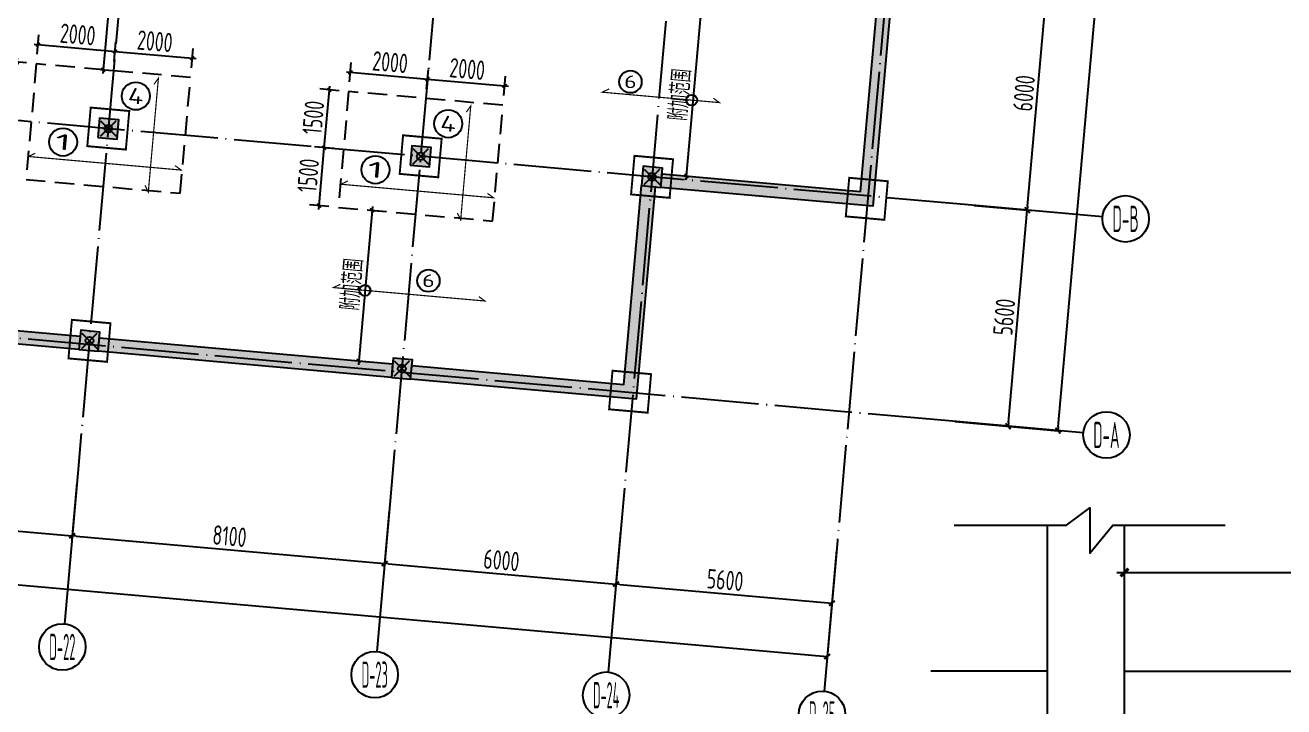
# Model space of a CAD drawing. Extents: x -57409 to 252654, y -8259 to 229119.
# Drawn here: x 193468 to 225978, y 14640 to 32234 of the extents above; entities that cross this region are included whole.
import ezdxf
from ezdxf.enums import TextEntityAlignment as Align

# ---------------------------------------------------------------- set-up
doc = ezdxf.new("R2010")
doc.units = 0
doc.header["$LTSCALE"] = 100
doc.header["$PDMODE"] = 35
doc.header["$PDSIZE"] = 200
doc.linetypes.add('DASHED', pattern=[0.75, 0.5, -0.25])
doc.linetypes.add('DOTE', pattern=[2.42, 2, -0.2, 0.02, -0.2])
doc.layers.get('0').update_dxf_attribs({"linetype": 'CONTINUOUS'})
doc.layers.get('Defpoints').update_dxf_attribs({"linetype": 'CONTINUOUS'})
for name, color, linetype in [('B-TEXT', 3, 'CONTINUOUS'), ('codim', 7, 'CONTINUOUS'), ('COLU', 7, 'CONTINUOUS'), ('CT', 2, 'CONTINUOUS'), ('dbdy底板大样', 7, 'CONTINUOUS'), ('dbl底板梁说明', 7, 'CONTINUOUS'), ('dote', 253, 'DOTE'), ('h填实-柱墙', 254, 'CONTINUOUS'), ('WALL', 3, 'CONTINUOUS'), ('Z-AXIS', 3, 'CONTINUOUS'), ('Z-TEXT', 2, 'CONTINUOUS'), ('z柱下板带1', 60, 'CONTINUOUS'), ('板底钢筋', 24, 'CONTINUOUS')]:
    doc.layers.add(name, color=color, linetype=linetype)
doc.layers.add('重心计算', color=7, linetype='CONTINUOUS', plot=False)
doc.styles.add('_TCH_AXIS', font='tssdeng.shx', dxfattribs={"width": 0.7, "bigfont": 'tssdchn.shx'})
doc.styles.add('COMPLEX', font='tssdeng.shx', dxfattribs={"width": 0.7, "bigfont": 'tssdchn.shx'})
doc.styles.add('Jgcad-DIM', font='tssdeng.shx', dxfattribs={"width": 0.7, "bigfont": 'tssdchn.shx'})
doc.styles.add('TSSD_Dimension', font='tssdeng.shx', dxfattribs={"width": 0.7})
doc.dimstyles.new('TSSD_100_100', dxfattribs={"dimtxt": 300, "dimasz": 100, "dimexe": 100, "dimexo": 250, "dimgap": 100, "dimtad": 1, "dimdec": 0, "dimzin": 0, "dimdsep": 46, "dimtxsty": 'Jgcad-DIM', "dimblk": 'ARCHTICK', "dimblk1": 'ARCHTICK', "dimblk2": 'ARCHTICK', "dimsah": 1, "dimcen": 0, "dimdle": 100, "dimclre": 7, "dimclrt": 7, "dimadec": 3, "dimazin": 0, "dimtfac": 1, "dimtdec": 0, "dimtix": 1, "dimtmove": 2, "dimatfit": 3, "dimfxl": 1, "dimtolj": 1, "dimtzin": 0, "dimarcsym": 0})
doc.dimstyles.new('TSSD_100_100$0', dxfattribs={"dimtxt": 300, "dimasz": 100, "dimexe": 100, "dimexo": 250, "dimgap": 100, "dimtad": 1, "dimdec": 0, "dimzin": 0, "dimdsep": 46, "dimtxsty": 'TSSD_Dimension', "dimblk": '_tsdbk', "dimblk1": '_tsdbk', "dimblk2": '_tsdbk', "dimsah": 1, "dimcen": 0, "dimdle": 100, "dimclrt": 7, "dimadec": 0, "dimazin": 0, "dimtfac": 1, "dimtdec": 0, "dimtix": 1, "dimtmove": 2, "dimatfit": 3, "dimldrblk": '_tsdbk', "dimfxl": 1, "dimtolj": 1, "dimtzin": 0, "dimarcsym": 0})

# ---------------------------------------------------------------- blocks, each defined once
blk = doc.blocks.new('_tsdbk')
blk.add_line((-1, 0), (0, 0))
at = {"const_width": 0.5}
blk.add_lwpolyline([(-0.7, -0.7), (0.7, 0.7)], dxfattribs=at)
blk = doc.blocks.new('*D12')
at = {"layer": 'Defpoints', "color": 0}
for p in [(222375, 79998), (225287, 79740), (217234, 22026)]:
    blk.add_point(p, dxfattribs=at)
at = {"layer": 'Z-AXIS', "color": 0, "lineweight": -2}
for p, q in [((222624, 79976), (225387, 79731)), ((220154, 21867), (225278, 79640)), ((217483, 22004), (220245, 21759))]:
    blk.add_line(p, q, dxfattribs=at)
at = {"layer": 'Z-AXIS', "color": 0, "lineweight": -2, "xscale": 100, "yscale": 100, "zscale": 100}
for p, rotation in [((225287, 79740), 84.93164578912575), ((220145, 21768), 264.9316457891258)]:
    blk.add_blockref('_tsdbk', p, dxfattribs=dict(at, rotation=rotation))
at = {"layer": 'Z-AXIS', "color": 7, "insert": (222368, 50785), "char_height": 500, "attachment_point": 5, "rotation": 84.9316, "style": 'TSSD_Dimension'}
blk.add_mtext('\\A1;58200', dxfattribs=at)
blk = doc.blocks.new('*D14')
at = {"layer": 'Defpoints', "color": 0}
for p in [(48949, 33607), (214449, 18928), (214184, 15937)]:
    blk.add_point(p, dxfattribs=at)
at = {"layer": 'Z-AXIS', "color": 0, "lineweight": -2}
for p, q in [((48927, 33358), (48675, 30516)), ((48783, 30606), (214084, 15946)), ((214427, 18679), (214175, 15837))]:
    blk.add_line(p, q, dxfattribs=at)
at = {"layer": 'Z-AXIS', "color": 0, "lineweight": -2, "xscale": 100, "yscale": 100, "zscale": 100}
for p, rotation in [((48684, 30615), 174.9316457825303), ((214184, 15937), 354.9316457825303)]:
    blk.add_blockref('_tsdbk', p, dxfattribs=dict(at, rotation=rotation))
at = {"layer": 'Z-AXIS', "color": 7, "insert": (131465, 23625), "char_height": 500, "attachment_point": 5, "rotation": 354.9316, "style": 'TSSD_Dimension'}
blk.add_mtext('\\A1;166150', dxfattribs=at)
blk = doc.blocks.new('*D36')
at = {"layer": 'Defpoints', "color": 0}
for p in [(202895, 19953), (208871, 19423), (208728, 17809)]:
    blk.add_point(p, dxfattribs=at)
at = {"layer": 'Z-AXIS', "color": 0, "lineweight": -2}
for p, q in [((202872, 19704), (202743, 18239)), ((208849, 19174), (208719, 17709)), ((202851, 18330), (208628, 17817))]:
    blk.add_line(p, q, dxfattribs=at)
at = {"layer": 'Z-AXIS', "color": 0, "lineweight": -2, "xscale": 100, "yscale": 100, "zscale": 100}
for p, rotation in [((202751, 18339), 174.9316457825303), ((208728, 17809), 354.9316457825303)]:
    blk.add_blockref('_tsdbk', p, dxfattribs=dict(at, rotation=rotation))
at = {"layer": 'Z-AXIS', "color": 7, "insert": (205771, 18422), "char_height": 500, "attachment_point": 5, "rotation": 354.9316, "style": 'TSSD_Dimension'}
blk.add_mtext('\\A1;6000', dxfattribs=at)
blk = doc.blocks.new('*D37')
at = {"layer": 'Defpoints', "color": 0}
for p in [(186758, 21384), (194826, 20669), (194683, 19054)]:
    blk.add_point(p, dxfattribs=at)
at = {"layer": 'Z-AXIS', "color": 0, "lineweight": -2}
for p, q in [((186736, 21135), (186606, 19670)), ((194804, 20420), (194674, 18955)), ((186714, 19761), (194583, 19063))]:
    blk.add_line(p, q, dxfattribs=at)
at = {"layer": 'Z-AXIS', "color": 0, "lineweight": -2, "xscale": 100, "yscale": 100, "zscale": 100}
for p, rotation in [((186615, 19770), 174.9316457825303), ((194683, 19054), 354.9316457825303)]:
    blk.add_blockref('_tsdbk', p, dxfattribs=dict(at, rotation=rotation))
at = {"layer": 'Z-AXIS', "color": 7, "insert": (190680, 19761), "char_height": 500, "attachment_point": 5, "rotation": 354.9316, "style": 'TSSD_Dimension'}
blk.add_mtext('\\A1;8100', dxfattribs=at)
blk = doc.blocks.new('*D38')
at = {"layer": 'Defpoints', "color": 0}
for p in [(194826, 20669), (202895, 19953), (202751, 18339)]:
    blk.add_point(p, dxfattribs=at)
at = {"layer": 'Z-AXIS', "color": 0, "lineweight": -2}
for p, q in [((194804, 20420), (194674, 18955)), ((202872, 19704), (202743, 18239)), ((194783, 19045), (202652, 18348))]:
    blk.add_line(p, q, dxfattribs=at)
at = {"layer": 'Z-AXIS', "color": 0, "lineweight": -2, "xscale": 100, "yscale": 100, "zscale": 100}
for p, rotation in [((194683, 19054), 174.9316457825303), ((202751, 18339), 354.9316457825303)]:
    blk.add_blockref('_tsdbk', p, dxfattribs=dict(at, rotation=rotation))
at = {"layer": 'Z-AXIS', "color": 7, "insert": (198748, 19045), "char_height": 500, "attachment_point": 5, "rotation": 354.9316, "style": 'TSSD_Dimension'}
blk.add_mtext('\\A1;8100', dxfattribs=at)
blk = doc.blocks.new('_AXISO')
blk.add_circle((0, 0), 0.5)
at = {"layer": 'B-TEXT', "style": 'COMPLEX', "width": 1.450893}
blk.add_attdef('A', text='', height=0.56, dxfattribs=at).set_placement((0.249375, -0.28), (0.749375, -0.28), align=Align.FIT)
blk = doc.blocks.new('*D39')
at = {"layer": 'Defpoints', "color": 0}
for p in [(217728, 27604), (219352, 27460), (217234, 22026)]:
    blk.add_point(p, dxfattribs=at)
at = {"layer": 'Z-AXIS', "color": 0, "lineweight": -2}
for p, q in [((217978, 27582), (219451, 27451)), ((218866, 21982), (219343, 27360)), ((217483, 22004), (218956, 21873))]:
    blk.add_line(p, q, dxfattribs=at)
at = {"layer": 'Z-AXIS', "color": 0, "lineweight": -2, "xscale": 100, "yscale": 100, "zscale": 100}
for p, rotation in [((219352, 27460), 84.93164578912575), ((218857, 21882), 264.9316457891258)]:
    blk.add_blockref('_tsdbk', p, dxfattribs=dict(at, rotation=rotation))
at = {"layer": 'Z-AXIS', "color": 7, "insert": (218756, 24702), "char_height": 500, "attachment_point": 5, "rotation": 84.9316, "style": 'TSSD_Dimension'}
blk.add_mtext('\\A1;5600', dxfattribs=at)
blk = doc.blocks.new('*D40')
at = {"layer": 'Defpoints', "color": 0}
for p in [(208871, 19423), (214449, 18928), (214306, 17314)]:
    blk.add_point(p, dxfattribs=at)
at = {"layer": 'Z-AXIS', "color": 0, "lineweight": -2}
for p, q in [((208849, 19174), (208719, 17709)), ((214427, 18679), (214297, 17214)), ((208828, 17800), (214206, 17323))]:
    blk.add_line(p, q, dxfattribs=at)
at = {"layer": 'Z-AXIS', "color": 0, "lineweight": -2, "xscale": 100, "yscale": 100, "zscale": 100}
for p, rotation in [((208728, 17809), 174.9316457825303), ((214306, 17314), 354.9316457825303)]:
    blk.add_blockref('_tsdbk', p, dxfattribs=dict(at, rotation=rotation))
at = {"layer": 'Z-AXIS', "color": 7, "insert": (211548, 17910), "char_height": 500, "attachment_point": 5, "rotation": 354.9316, "style": 'TSSD_Dimension'}
blk.add_mtext('\\A1;5600', dxfattribs=at)
blk = doc.blocks.new('*D41')
at = {"layer": 'Defpoints', "color": 0}
for p in [(218259, 33581), (219882, 33437), (217728, 27604)]:
    blk.add_point(p, dxfattribs=at)
at = {"layer": 'Z-AXIS', "color": 0, "lineweight": -2}
for p, q in [((218508, 33558), (219981, 33428)), ((219360, 27560), (219873, 33337)), ((217978, 27582), (219451, 27451))]:
    blk.add_line(p, q, dxfattribs=at)
at = {"layer": 'Z-AXIS', "color": 0, "lineweight": -2, "xscale": 100, "yscale": 100, "zscale": 100}
for p, rotation in [((219882, 33437), 84.93164578912575), ((219352, 27460), 264.9316457891258)]:
    blk.add_blockref('_tsdbk', p, dxfattribs=dict(at, rotation=rotation))
at = {"layer": 'Z-AXIS', "color": 7, "insert": (219268, 30479), "char_height": 500, "attachment_point": 5, "rotation": 84.9316, "style": 'TSSD_Dimension'}
blk.add_mtext('\\A1;6000', dxfattribs=at)
blk = doc.blocks.new('_ArchTick')
at = {"color": 0, "linetype": 'ByBlock', "const_width": 0.4}
blk.add_lwpolyline([(-0.5, -0.5), (0.5, 0.5)], dxfattribs=at)
blk = doc.blocks.new('*D1561')
at = {"layer": 'codim', "color": 7, "lineweight": -2}
for p, q in [((201442, 29048), (200944, 29093)), ((201310, 27554), (200812, 27598))]:
    blk.add_line(p, q, dxfattribs=at)
at = {"layer": 'codim', "color": 0, "lineweight": -2}
blk.add_line((201052, 27477), (201202, 29170), dxfattribs=at)
at = {"layer": 'Defpoints', "color": 0}
for p in [(201193, 29071), (201691, 29026), (201559, 27532)]:
    blk.add_point(p, dxfattribs=at)
at = {"layer": 'codim', "color": 0, "lineweight": -2, "xscale": 100, "yscale": 100, "zscale": 100}
for p, rotation in [((201193, 29071), 84.93164578921419), ((201061, 27576), 264.9316457892142)]:
    blk.add_blockref('_ArchTick', p, dxfattribs=dict(at, rotation=rotation))
at = {"layer": 'codim', "color": 1, "insert": (200779, 28354), "char_height": 500, "attachment_point": 5, "rotation": 84.9316, "style": 'Jgcad-DIM'}
blk.add_mtext('\\A1;1500', dxfattribs=at)
blk = doc.blocks.new('*D1562')
at = {"layer": 'codim', "color": 7, "lineweight": -2}
for p, q in [((201575, 30543), (201077, 30587)), ((201442, 29048), (200944, 29093))]:
    blk.add_line(p, q, dxfattribs=at)
at = {"layer": 'codim', "color": 0, "lineweight": -2}
blk.add_line((201185, 28971), (201335, 30664), dxfattribs=at)
at = {"layer": 'Defpoints', "color": 0}
for p in [(201326, 30565), (201824, 30520), (201691, 29026)]:
    blk.add_point(p, dxfattribs=at)
at = {"layer": 'codim', "color": 0, "lineweight": -2, "xscale": 100, "yscale": 100, "zscale": 100}
for p, rotation in [((201326, 30565), 84.93164578921419), ((201193, 29071), 264.9316457892142)]:
    blk.add_blockref('_ArchTick', p, dxfattribs=dict(at, rotation=rotation))
at = {"layer": 'codim', "color": 1, "insert": (200911, 29849), "char_height": 500, "attachment_point": 5, "rotation": 84.9316, "style": 'Jgcad-DIM'}
blk.add_mtext('\\A1;1500', dxfattribs=at)
blk = doc.blocks.new('*D1563')
at = {"layer": 'codim', "color": 7, "lineweight": -2}
for p, q in [((201846, 30770), (201890, 31268)), ((203838, 30593), (203882, 31091))]:
    blk.add_line(p, q, dxfattribs=at)
at = {"layer": 'codim', "color": 0, "lineweight": -2}
blk.add_line((201769, 31027), (203960, 30833), dxfattribs=at)
at = {"layer": 'Defpoints', "color": 0}
for p in [(203860, 30842), (201824, 30520), (203816, 30344)]:
    blk.add_point(p, dxfattribs=at)
at = {"layer": 'codim', "color": 0, "lineweight": -2, "xscale": 100, "yscale": 100, "zscale": 100}
for p, rotation in [((201868, 31019), 174.9316457875884), ((203860, 30842), 354.9316457875884)]:
    blk.add_blockref('_ArchTick', p, dxfattribs=dict(at, rotation=rotation))
at = {"layer": 'codim', "color": 1, "insert": (202895, 31279), "char_height": 500, "attachment_point": 5, "rotation": 354.9316, "style": 'Jgcad-DIM'}
blk.add_mtext('\\A1;2000', dxfattribs=at)
blk = doc.blocks.new('*D1564')
at = {"layer": 'codim', "color": 7, "lineweight": -2}
for p, q in [((203838, 30593), (203882, 31091)), ((205830, 30416), (205875, 30914))]:
    blk.add_line(p, q, dxfattribs=at)
at = {"layer": 'codim', "color": 0, "lineweight": -2}
blk.add_line((203761, 30851), (205952, 30656), dxfattribs=at)
at = {"layer": 'Defpoints', "color": 0}
for p in [(205852, 30665), (203816, 30344), (205808, 30167)]:
    blk.add_point(p, dxfattribs=at)
at = {"layer": 'codim', "color": 0, "lineweight": -2, "xscale": 100, "yscale": 100, "zscale": 100}
for p, rotation in [((203860, 30842), 174.9316457875884), ((205852, 30665), 354.9316457875884)]:
    blk.add_blockref('_ArchTick', p, dxfattribs=dict(at, rotation=rotation))
at = {"layer": 'codim', "color": 1, "insert": (204887, 31102), "char_height": 500, "attachment_point": 5, "rotation": 354.9316, "style": 'Jgcad-DIM'}
blk.add_mtext('\\A1;2000', dxfattribs=at)
blk = doc.blocks.new('*D1565')
at = {"layer": 'codim', "color": 7, "lineweight": -2}
for p, q in [((193374, 29764), (192876, 29808)), ((193242, 28270), (192744, 28314))]:
    blk.add_line(p, q, dxfattribs=at)
at = {"layer": 'codim', "color": 0, "lineweight": -2}
blk.add_line((192984, 28192), (193134, 29886), dxfattribs=at)
at = {"layer": 'Defpoints', "color": 0}
for p in [(193125, 29786), (193623, 29742), (193491, 28248)]:
    blk.add_point(p, dxfattribs=at)
at = {"layer": 'codim', "color": 0, "lineweight": -2, "xscale": 100, "yscale": 100, "zscale": 100}
for p, rotation in [((193125, 29786), 84.93164578921422), ((192993, 28292), 264.9316457892142)]:
    blk.add_blockref('_ArchTick', p, dxfattribs=dict(at, rotation=rotation))
at = {"layer": 'codim', "color": 1, "insert": (192710, 29070), "char_height": 500, "attachment_point": 5, "rotation": 84.9316, "style": 'Jgcad-DIM'}
blk.add_mtext('\\A1;1500', dxfattribs=at)
blk = doc.blocks.new('*D1566')
at = {"layer": 'codim', "color": 7, "lineweight": -2}
for p, q in [((193507, 31258), (193009, 31302)), ((193374, 29764), (192876, 29808))]:
    blk.add_line(p, q, dxfattribs=at)
at = {"layer": 'codim', "color": 0, "lineweight": -2}
blk.add_line((193116, 29686), (193266, 31380), dxfattribs=at)
at = {"layer": 'Defpoints', "color": 0}
for p in [(193258, 31280), (193756, 31236), (193623, 29742)]:
    blk.add_point(p, dxfattribs=at)
at = {"layer": 'codim', "color": 0, "lineweight": -2, "xscale": 100, "yscale": 100, "zscale": 100}
for p, rotation in [((193258, 31280), 84.93164578921422), ((193125, 29786), 264.9316457892142)]:
    blk.add_blockref('_ArchTick', p, dxfattribs=dict(at, rotation=rotation))
at = {"layer": 'codim', "color": 1, "insert": (192843, 30564), "char_height": 500, "attachment_point": 5, "rotation": 84.9316, "style": 'Jgcad-DIM'}
blk.add_mtext('\\A1;1500', dxfattribs=at)
blk = doc.blocks.new('*D1567')
at = {"layer": 'codim', "color": 7, "lineweight": -2}
for p, q in [((193778, 31485), (193822, 31983)), ((195770, 31308), (195814, 31806))]:
    blk.add_line(p, q, dxfattribs=at)
at = {"layer": 'codim', "color": 0, "lineweight": -2}
blk.add_line((193700, 31743), (195892, 31549), dxfattribs=at)
at = {"layer": 'Defpoints', "color": 0}
for p in [(195792, 31557), (193756, 31236), (195748, 31059)]:
    blk.add_point(p, dxfattribs=at)
at = {"layer": 'codim', "color": 0, "lineweight": -2, "xscale": 100, "yscale": 100, "zscale": 100}
for p, rotation in [((193800, 31734), 174.9316457875891), ((195792, 31557), 354.9316457875891)]:
    blk.add_blockref('_ArchTick', p, dxfattribs=dict(at, rotation=rotation))
at = {"layer": 'codim', "color": 1, "insert": (194827, 31994), "char_height": 500, "attachment_point": 5, "rotation": 354.9316, "style": 'Jgcad-DIM'}
blk.add_mtext('\\A1;2000', dxfattribs=at)
blk = doc.blocks.new('*D1568')
at = {"layer": 'codim', "color": 0, "lineweight": -2}
blk.add_line((195692, 31566), (197884, 31372), dxfattribs=at)
at = {"layer": 'codim', "color": 7, "lineweight": -2}
for p, q in [((195770, 31308), (195814, 31806)), ((197762, 31132), (197806, 31630))]:
    blk.add_line(p, q, dxfattribs=at)
at = {"layer": 'Defpoints', "color": 0}
for p in [(197784, 31381), (195748, 31059), (197740, 30883)]:
    blk.add_point(p, dxfattribs=at)
at = {"layer": 'codim', "color": 0, "lineweight": -2, "xscale": 100, "yscale": 100, "zscale": 100}
for p, rotation in [((195792, 31557), 174.9316457875891), ((197784, 31381), 354.9316457875891)]:
    blk.add_blockref('_ArchTick', p, dxfattribs=dict(at, rotation=rotation))
at = {"layer": 'codim', "color": 1, "insert": (196819, 31818), "char_height": 500, "attachment_point": 5, "rotation": 354.9316, "style": 'Jgcad-DIM'}
blk.add_mtext('\\A1;2000', dxfattribs=at)
blk = doc.blocks.new('*D2880')
at = {"layer": 'codim', "color": 0, "lineweight": -2}
blk.add_line((202438, 27554), (202074, 23471), dxfattribs=at)
at = {"layer": 'codim', "color": 7, "lineweight": -2}
for p, q in [((202367, 27460), (202678, 27433)), ((202023, 23576), (202331, 23548))]:
    blk.add_line(p, q, dxfattribs=at)
at = {"layer": 'Defpoints', "color": 0}
for p in [(202118, 27483), (201774, 23598), (202082, 23570)]:
    blk.add_point(p, dxfattribs=at)
at = {"layer": 'codim', "color": 0, "lineweight": -2, "xscale": 100, "yscale": 100, "zscale": 100}
for p, rotation in [((202429, 27455), 84.9), ((202082, 23570), 264.9)]:
    blk.add_blockref('_ArchTick', p, dxfattribs=dict(at, rotation=rotation))
at = {"layer": 'codim', "color": 1, "insert": (201907, 25544), "char_height": 500, "attachment_point": 5, "rotation": 84.9, "style": 'Jgcad-DIM'}
blk.add_mtext('\\A1;\\A1;\\A1;\\A1;附加范围', dxfattribs=at)
blk = doc.blocks.new('*D2881')
at = {"layer": 'codim', "color": 0, "lineweight": -2}
blk.add_line((210922, 32575), (210536, 28242), dxfattribs=at)
at = {"layer": 'codim', "color": 7, "lineweight": -2}
for p, q in [((210852, 32481), (211162, 32453)), ((210485, 28347), (210794, 28319))]:
    blk.add_line(p, q, dxfattribs=at)
at = {"layer": 'Defpoints', "color": 0}
for p in [(210603, 32503), (210236, 28369), (210545, 28342)]:
    blk.add_point(p, dxfattribs=at)
at = {"layer": 'codim', "color": 0, "lineweight": -2, "xscale": 100, "yscale": 100, "zscale": 100}
for p, rotation in [((210913, 32475), 84.89999999998034), ((210545, 28342), 264.8999999999803)]:
    blk.add_blockref('_ArchTick', p, dxfattribs=dict(at, rotation=rotation))
at = {"layer": 'codim', "color": 1, "insert": (210380, 30440), "char_height": 500, "attachment_point": 5, "rotation": 84.9, "style": 'Jgcad-DIM'}
blk.add_mtext('\\A1;\\A1;\\A1;\\A1;附加范围', dxfattribs=at)
blk = doc.blocks.new('*D2882')
at = {"layer": 'codim', "color": 0, "lineweight": -2}
blk.add_line((195757, 34171), (195473, 30983), dxfattribs=at)
at = {"layer": 'codim', "color": 7, "lineweight": -2}
for p, q in [((195687, 34077), (195998, 34049)), ((195422, 31088), (195731, 31061))]:
    blk.add_line(p, q, dxfattribs=at)
at = {"layer": 'Defpoints', "color": 0}
for p in [(195438, 34099), (195173, 31111), (195482, 31083)]:
    blk.add_point(p, dxfattribs=at)
at = {"layer": 'codim', "color": 0, "lineweight": -2, "xscale": 100, "yscale": 100, "zscale": 100}
for p, rotation in [((195748, 34071), 84.89999999998034), ((195482, 31083), 264.8999999999803)]:
    blk.add_blockref('_ArchTick', p, dxfattribs=dict(at, rotation=rotation))
at = {"layer": 'codim', "color": 1, "insert": (195265, 33282), "char_height": 500, "attachment_point": 5, "rotation": 84.9, "style": 'Jgcad-DIM'}
blk.add_mtext('\\A1;\\A1;\\A1;\\A1;附加范围', dxfattribs=at)
blk = doc.blocks.new('*D3194')
at = {"layer": 'dbdy底板大样', "color": 7, "lineweight": -2}
for p, q in [((2441, 5399), (2441, 6521)), ((11783, 5399), (11783, 6521))]:
    blk.add_line(p, q, dxfattribs=at)
at = {"layer": 'dbdy底板大样', "color": 0, "lineweight": -2}
blk.add_line((2341, 6421), (11883, 6421), dxfattribs=at)
at = {"layer": 'Defpoints', "color": 0}
for p in [(11783, 6421), (2441, 5149), (11783, 5149)]:
    blk.add_point(p, dxfattribs=at)
at = {"layer": 'dbdy底板大样', "color": 0, "lineweight": -2, "xscale": 100, "yscale": 100, "zscale": 100, "rotation": 180}
blk.add_blockref('_ArchTick', (2441, 6421), dxfattribs=at)
at = {"layer": 'dbdy底板大样', "color": 0, "lineweight": -2, "xscale": 100, "yscale": 100, "zscale": 100}
blk.add_blockref('_ArchTick', (11783, 6421), dxfattribs=at)
at = {"layer": 'dbdy底板大样', "color": 7, "insert": (7112, 6696), "char_height": 350, "attachment_point": 5, "style": 'Jgcad-DIM'}
blk.add_mtext('\\A1;详见平面', dxfattribs=at)
blk = doc.blocks.new('wjm12989032152112')
at = {"layer": 'dbdy底板大样'}
for p, q in [((1440.6, 7030.4), (1440.6, -1500)), ((2440.6, 0), (2440.6, 7030.4)), ((1440.6, 5149), (-59.4, 5149)), ((2440.6, 5149), (11782.8, 5149))]:
    blk.add_line(p, q, dxfattribs=at)
blk.add_lwpolyline([(241, 7030.4), (1691, 7030.4), (1991, 7254.2), (1991, 6668.5), (2291, 7030.4), (3741, 7030.4)], dxfattribs=at)
dim = blk.add_linear_dim(base=(11782.8, 6420.7), p1=(2440.6, 5149), p2=(11782.8, 5149), text='详见平面', dimstyle='TSSD_100_100', override={"dimtxt": 350, "dimlfac": 0.2, "dimblk1": 'ARCHTICK', "dimblk2": 'ARCHTICK', "dimsah": 1}, dxfattribs=at)
dim.commit()
dim.dimension.update_dxf_attribs({"geometry": '*D3194', "text_midpoint": (7111.7, 6695.7)})

msp = doc.modelspace()

# ---------------------------------------------------------------- hatches: boundary and pattern name
at = {"layer": 'h填实-柱墙'}
for points in [[(209887.1, 28048.5), (209918, 28397.1), (215047.9, 27942.1), (215524.9, 33321), (215873.6, 33290.1), (215365.6, 27562.6)], [(195344.2, 29338.3), (195842.2, 29294.1), (195886.4, 29792.2), (195388.4, 29836.4)], [(203412.5, 28622.7), (203910.6, 28578.5), (203954.7, 29076.6), (203456.7, 29120.8)], [(209389.1, 28092.7), (209887.1, 28048.5), (209931.3, 28546.5), (209433.2, 28590.7)], [(209389.1, 28092.7), (209737.7, 28061.7), (209251.8, 22583.2), (203424.7, 23100.1), (203455.6, 23448.7), (208934.1, 22962.8)], [(187318.9, 24879.9), (194889.2, 24208.4), (194858.3, 23859.8), (187288, 24531.2)], [(194858.3, 23859.8), (195356.3, 23815.6), (195400.5, 24313.7), (194902.5, 24357.9)], [(195387.3, 24164.3), (202957.5, 23492.9), (202926.6, 23144.2), (195356.3, 23815.6)], [(202926.6, 23144.2), (203424.7, 23100.1), (203468.8, 23598.1), (202970.8, 23642.3)]]:
    msp.add_hatch(color=256, dxfattribs=at).paths.add_polyline_path(points)

# ---------------------------------------------------------------- linework, layer by layer
at = {"layer": 'codim'}
for centre in [(210685.7, 30299.1), (202244.3, 25389.3)]:
    msp.add_circle(centre, 140.1, dxfattribs=at)
at = {"layer": 'COLU'}
for points in [[(195344.2, 29338.3), (195842.2, 29294.1), (195886.4, 29792.2), (195388.4, 29836.4)], [(203412.5, 28622.7), (203910.6, 28578.5), (203954.7, 29076.6), (203456.7, 29120.8)], [(209389.1, 28092.7), (209887.1, 28048.5), (209931.3, 28546.5), (209433.2, 28590.7)], [(194858.3, 23859.8), (195356.3, 23815.6), (195400.5, 24313.7), (194902.5, 24357.9)], [(202926.6, 23144.2), (203424.7, 23100.1), (203468.8, 23598.1), (202970.8, 23642.3)]]:
    msp.add_lwpolyline(points, close=True, dxfattribs=at)
at = {"layer": 'CT', "const_width": 50}
for points in [[(195073.1, 29111.4), (196069.2, 29023), (196157.5, 30019.1), (195161.4, 30107.5)], [(203141.4, 28395.8), (204137.5, 28307.4), (204225.8, 29303.5), (203229.7, 29391.9)], [(209117.9, 27865.7), (210114, 27777.4), (210202.4, 28773.5), (209206.3, 28861.8)], [(214664.5, 27298.5), (215660.6, 27210.1), (215749, 28206.2), (214752.9, 28294.6)], [(194587.2, 23632.9), (195583.3, 23544.5), (195671.6, 24540.6), (194675.5, 24629)], [(208550.7, 22319.1), (209546.8, 22230.8), (209635.2, 23226.9), (208639.1, 23315.2)]]:
    msp.add_lwpolyline(points, close=True, dxfattribs=at)
at = {"layer": 'dote', "ltscale": 10}
for p, q in [((200262.2, 81959.6), (194826.2, 20668.7)), ((206859.6, 64659.1), (202894.6, 19953.1)), ((212367.9, 58849.7), (208871.1, 19423.1)), ((217446.9, 52727.1), (214449.2, 18928.3)), ((217728.5, 27604), (44456.4, 42971.7)), ((217233.8, 22025.9), (51531.5, 36722.2))]:
    msp.add_line(p, q, dxfattribs=at)
at = {"layer": 'WALL'}
for points in [[(209887.1, 28048.5), (209918, 28397.1), (215047.9, 27942.1), (215524.9, 33321), (215873.6, 33290.1), (215365.6, 27562.6)], [(209389.1, 28092.7), (209737.7, 28061.7), (209251.8, 22583.2), (203424.7, 23100.1), (203455.6, 23448.7), (208934.1, 22962.8)], [(187318.9, 24879.9), (194889.2, 24208.4), (194858.3, 23859.8), (187288, 24531.2)], [(195387.3, 24164.3), (202957.5, 23492.9), (202926.6, 23144.2), (195356.3, 23815.6)]]:
    msp.add_lwpolyline(points, close=True, dxfattribs=at)
at = {"layer": 'Z-AXIS'}
for p, q in [((221293.9, 27287.8), (217728.5, 27604)), ((220799.2, 21709.7), (217233.8, 22025.9)), ((194826.2, 20668.7), (194481.6, 16783.1)), ((202894.6, 19953.1), (202550, 16067.5)), ((208871.1, 19423.1), (208526.5, 15537.4)), ((214449.2, 18928.3), (214104.6, 15042.7))]:
    msp.add_line(p, q, dxfattribs=at)
at = {"layer": 'z柱下板带1', "linetype": 'DASHED', "ltscale": 10}
for points in [[(193490.6, 28247.8), (197475, 27894.4), (197740, 30882.7), (193755.6, 31236.1)], [(201558.9, 27532.2), (205543.3, 27178.8), (205808.3, 30167.1), (201824, 30520.5)]]:
    msp.add_lwpolyline(points, close=True, dxfattribs=at)
at = {"layer": '板底钢筋', "const_width": 30}
for points in [[(196563.9, 28100.3), (196648.8, 27925.4), (196909.4, 30863.8), (196795.1, 30706.6)], [(208550.2, 30588.9), (208375.3, 30504), (211398.7, 30235.9), (211241.5, 30350.2)], [(204632.3, 27384.7), (204717.1, 27209.8), (204977.7, 30148.2), (204863.4, 29991)], [(193731.7, 28928.8), (193556.8, 28843.9), (197496.8, 28494.5), (197339.6, 28608.8)], [(201800, 28213.2), (201625.2, 28128.3), (205565.1, 27778.9), (205408, 27893.2)], [(201609.1, 25546.1), (201434.2, 25461.2), (205343, 25114.5), (205185.8, 25228.8)]]:
    msp.add_lwpolyline(points, dxfattribs=at)
at = {"layer": '重心计算', "color": 5}
for p in [(195615.3, 29565.2), (195615.3, 29565.2), (203683.6, 28849.7), (203683.6, 28849.7), (209660.2, 28319.6), (209660.2, 28319.6), (195129.4, 24086.7), (195129.4, 24086.7), (203197.7, 23371.2), (203197.7, 23371.2)]:
    msp.add_point(p, dxfattribs=at)

# ---------------------------------------------------------------- block references
at = {"layer": 'dbl底板梁说明', "xscale": 2, "yscale": 2, "zscale": 2}
msp.add_blockref('wjm12989032152112', (216981.6, 5264.6), dxfattribs=at)
at = {"layer": 'Z-AXIS'}
ref = msp.add_blockref('_AXISO', (221891.5, 27234.8), dxfattribs=dict(at, xscale=1199.999999999998, yscale=1200, zscale=1200, rotation=359.9996457873818))
ref.add_attrib('A', 'D-B', dxfattribs={"color": 7, "height": 678.82, "rotation": 359.99965, "style": '_TCH_AXIS', "width": 0.42623}).set_placement((221552.1, 26895.4), (222231, 26895.4), align=Align.FIT)
ref = msp.add_blockref('_AXISO', (221396.8, 21656.7), dxfattribs=dict(at, xscale=1199.999999999998, yscale=1200, zscale=1200, rotation=359.9996457873818))
ref.add_attrib('A', 'D-A', dxfattribs={"color": 7, "height": 678.82, "rotation": 359.99965, "style": '_TCH_AXIS', "width": 0.412698}).set_placement((221057.4, 21317.3), (221736.2, 21317.3), align=Align.FIT)
ref = msp.add_blockref('_AXISO', (194428.6, 16185.4), dxfattribs=dict(at, xscale=1199.999999999998, yscale=1200, zscale=1200, rotation=359.9996457873818))
ref.add_attrib('A', 'D-22', dxfattribs={"color": 7, "height": 678.82, "rotation": 359.99965, "style": '_TCH_AXIS', "width": 0.320988}).set_placement((194089.2, 15846), (194768, 15846), align=Align.FIT)
ref = msp.add_blockref('_AXISO', (202497, 15469.8), dxfattribs=dict(at, xscale=1199.999999999998, yscale=1200, zscale=1200, rotation=359.9996457873818))
ref.add_attrib('A', 'D-23', dxfattribs={"color": 7, "height": 678.82, "rotation": 359.99965, "style": '_TCH_AXIS', "width": 0.320988}).set_placement((202157.5, 15130.4), (202836.4, 15130.4), align=Align.FIT)
ref = msp.add_blockref('_AXISO', (208473.5, 14939.8), dxfattribs=dict(at, xscale=1199.999999999998, yscale=1200, zscale=1200, rotation=359.9996457873818))
ref.add_attrib('A', 'D-24', dxfattribs={"color": 7, "height": 678.82, "rotation": 359.99965, "style": '_TCH_AXIS', "width": 0.317073}).set_placement((208134.1, 14600.4), (208812.9, 14600.4), align=Align.FIT)
ref = msp.add_blockref('_AXISO', (214051.6, 14445.1), dxfattribs=dict(at, xscale=1199.999999999998, yscale=1200, zscale=1200, rotation=359.9996457873818))
ref.add_attrib('A', 'D-25', dxfattribs={"color": 7, "height": 678.82, "rotation": 359.99965, "style": '_TCH_AXIS', "width": 0.320988}).set_placement((213712.2, 14105.6), (214391, 14105.6), align=Align.FIT)
at = {"layer": 'Z-TEXT'}
ref = msp.add_blockref('_AXISO', (209101.6, 30773.5), dxfattribs=dict(at, xscale=576.0000000000059, yscale=576, zscale=576, rotation=359.9996457873814))
ref.add_attrib('A', '6', dxfattribs={"layer": 'Z-AXIS', "color": 7, "height": 325.8, "rotation": 359.99965, "style": '_TCH_AXIS', "width": 2}).set_placement((208938.7, 30610.6), (209264.5, 30610.6), align=Align.FIT)
ref = msp.add_blockref('_AXISO', (196326.9, 30405.5), dxfattribs=dict(at, xscale=720.0000000000084, yscale=720, zscale=720, rotation=354.9312915747626))
ref.add_attrib('A', '4', dxfattribs={"layer": 'Z-AXIS', "color": 7, "height": 407.3, "rotation": 354.93129, "style": '_TCH_AXIS', "width": 1.733333}).set_placement((196106, 30220.6), (196511.7, 30184.6), align=Align.FIT)
ref = msp.add_blockref('_AXISO', (204395.2, 29689.9), dxfattribs=dict(at, xscale=720.0000000000084, yscale=720, zscale=720, rotation=354.9312915747626))
ref.add_attrib('A', '4', dxfattribs={"layer": 'Z-AXIS', "color": 7, "height": 407.3, "rotation": 354.93129, "style": '_TCH_AXIS', "width": 1.733333}).set_placement((204174.3, 29505), (204580, 29469), align=Align.FIT)
ref = msp.add_blockref('_AXISO', (194447.5, 29217), dxfattribs=dict(at, xscale=720.0000000000084, yscale=720, zscale=720, rotation=354.9312915747626))
ref.add_attrib('A', '1', dxfattribs={"layer": 'Z-AXIS', "color": 7, "height": 407.3, "rotation": 354.93129, "style": '_TCH_AXIS', "width": 2.888889}).set_placement((194226.7, 29032.2), (194632.4, 28996.2), align=Align.FIT)
ref = msp.add_blockref('_AXISO', (202515.9, 28501.5), dxfattribs=dict(at, xscale=720.0000000000084, yscale=720, zscale=720, rotation=354.9312915747626))
ref.add_attrib('A', '1', dxfattribs={"layer": 'Z-AXIS', "color": 7, "height": 407.3, "rotation": 354.93129, "style": '_TCH_AXIS', "width": 2.888889}).set_placement((202295, 28316.6), (202700.7, 28280.6), align=Align.FIT)
ref = msp.add_blockref('_AXISO', (203884.8, 25638.1), dxfattribs=dict(at, xscale=576.0000000000059, yscale=576, zscale=576, rotation=359.9996457873814))
ref.add_attrib('A', '6', dxfattribs={"layer": 'Z-AXIS', "color": 7, "height": 325.8, "rotation": 359.99965, "style": '_TCH_AXIS', "width": 2}).set_placement((203721.9, 25475.2), (204047.8, 25475.2), align=Align.FIT)

# ---------------------------------------------------------------- dimensions: what is measured, and where the dimension line sits
at = {"layer": 'codim'}
dim = msp.add_linear_dim(base=(195481.8, 31083), p1=(195437.7, 34098.8), p2=(195173.1, 31110.6), angle=84.9, text='\\A1;\\A1;\\A1;附加范围', dimstyle='TSSD_100_100$0', override={"dimtxt": 500, "dimexe": 250, "dimtxsty": 'Jgcad-DIM', "dimblk": 'ArchTick', "dimblk1": 'ArchTick', "dimblk2": 'ArchTick', "dimclre": 7, "dimclrt": 1, "dimadec": 3}, dxfattribs=at)
dim.commit()
dim.dimension.update_dxf_attribs({"geometry": '*D2882', "text_midpoint": (195264.9, 33281.9), "dimtype": 160})
for base, p1, p2, picture, middle in [((210544.5, 28341.6), (210602.6, 32503.1), (210235.8, 28369.2), '*D2881', (210380.4, 30439.6)), ((202082.4, 23570.3), (202118.3, 27482.6), (201773.8, 23597.8), '*D2880', (201907.2, 25543.7))]:
    dim = msp.add_linear_dim(base=base, p1=p1, p2=p2, angle=84.9, text='\\A1;\\A1;\\A1;附加范围', dimstyle='TSSD_100_100$0', override={"dimtxt": 500, "dimexe": 250, "dimtxsty": 'Jgcad-DIM', "dimblk": 'ArchTick', "dimblk1": 'ArchTick', "dimblk2": 'ArchTick', "dimclre": 7, "dimclrt": 1, "dimadec": 3}, dxfattribs=at)
    dim.commit()
    dim.dimension.update_dxf_attribs({"geometry": picture, "text_midpoint": middle})
for base, p1, p2, angle, picture, middle in [((195792, 31557.4), (193755.6, 31236.1), (195747.8, 31059.4), 354.93165, '*D1567', (194826.8, 31994.4)), ((197784.2, 31380.7), (195747.8, 31059.4), (197740, 30882.7), 354.93165, '*D1568', (196819, 31817.7)), ((203860.3, 30841.8), (201824, 30520.5), (203816.1, 30343.8), 354.93165, '*D1563', (202895.1, 31278.8)), ((193257.6, 31280.2), (193623.1, 29741.9), (193755.6, 31236.1), 84.93165, '*D1566', (192842.7, 30564.1)), ((205852.5, 30665.1), (203816.1, 30343.8), (205808.3, 30167.1), 354.93165, '*D1564', (204887.3, 31102.1)), ((201325.9, 30564.7), (201691.4, 29026.3), (201824, 30520.5), 84.93165, '*D1562', (200911, 29848.5)), ((193125.1, 29786.1), (193490.6, 28247.8), (193623.1, 29741.9), 84.93165, '*D1565', (192710.2, 29070)), ((201193.4, 29070.5), (201558.9, 27532.2), (201691.4, 29026.3), 84.93165, '*D1561', (200778.5, 28354.4))]:
    dim = msp.add_linear_dim(base=base, p1=p1, p2=p2, angle=angle, dimstyle='TSSD_100_100$0', override={"dimtxt": 500, "dimexe": 250, "dimtxsty": 'Jgcad-DIM', "dimblk": 'ArchTick', "dimblk1": 'ArchTick', "dimblk2": 'ArchTick', "dimclre": 7, "dimclrt": 1, "dimadec": 3}, dxfattribs=at)
    dim.commit()
    dim.dimension.update_dxf_attribs({"geometry": picture, "text_midpoint": middle})
at = {"layer": 'Z-AXIS'}
for base, p1, p2, angle, picture, middle in [((225287.1, 79740.1), (217233.8, 22025.9), (222375.4, 79998.3), 84.93165, '*D12', (222367.6, 50784.8)), ((214183.9, 15936.9), (48948.9, 33606.7), (214449.2, 18928.3), 354.93165, '*D14', (131464.7, 23624.7)), ((219881.6, 33436.6), (217728.5, 27604), (218258.6, 33580.5), 84.93165, '*D41', (219268, 30479.2)), ((219351.6, 27460.1), (217233.8, 22026.2), (217728.5, 27604), 84.93165, '*D39', (218755.6, 24702.1)), ((194683.1, 19054.3), (186757.9, 21384.3), (194826.2, 20668.7), 354.93165, '*D37', (190679.8, 19760.7)), ((202751.4, 18338.7), (194826.2, 20668.7), (202894.6, 19953.1), 354.93165, '*D38', (198748.2, 19045.2)), ((208727.9, 17808.7), (202894.6, 19953.1), (208871.1, 19423.1), 354.93165, '*D36', (205770.6, 18422.3)), ((214306, 17313.9), (208871.1, 19423.1), (214449.2, 18928.3), 354.93165, '*D40', (211547.9, 17909.9))]:
    dim = msp.add_linear_dim(base=base, p1=p1, p2=p2, angle=angle, dimstyle='TSSD_100_100$0', override={"dimtxt": 500}, dxfattribs=at)
    dim.commit()
    dim.dimension.update_dxf_attribs({"geometry": picture, "text_midpoint": middle})

doc.saveas('drawing.dxf')
